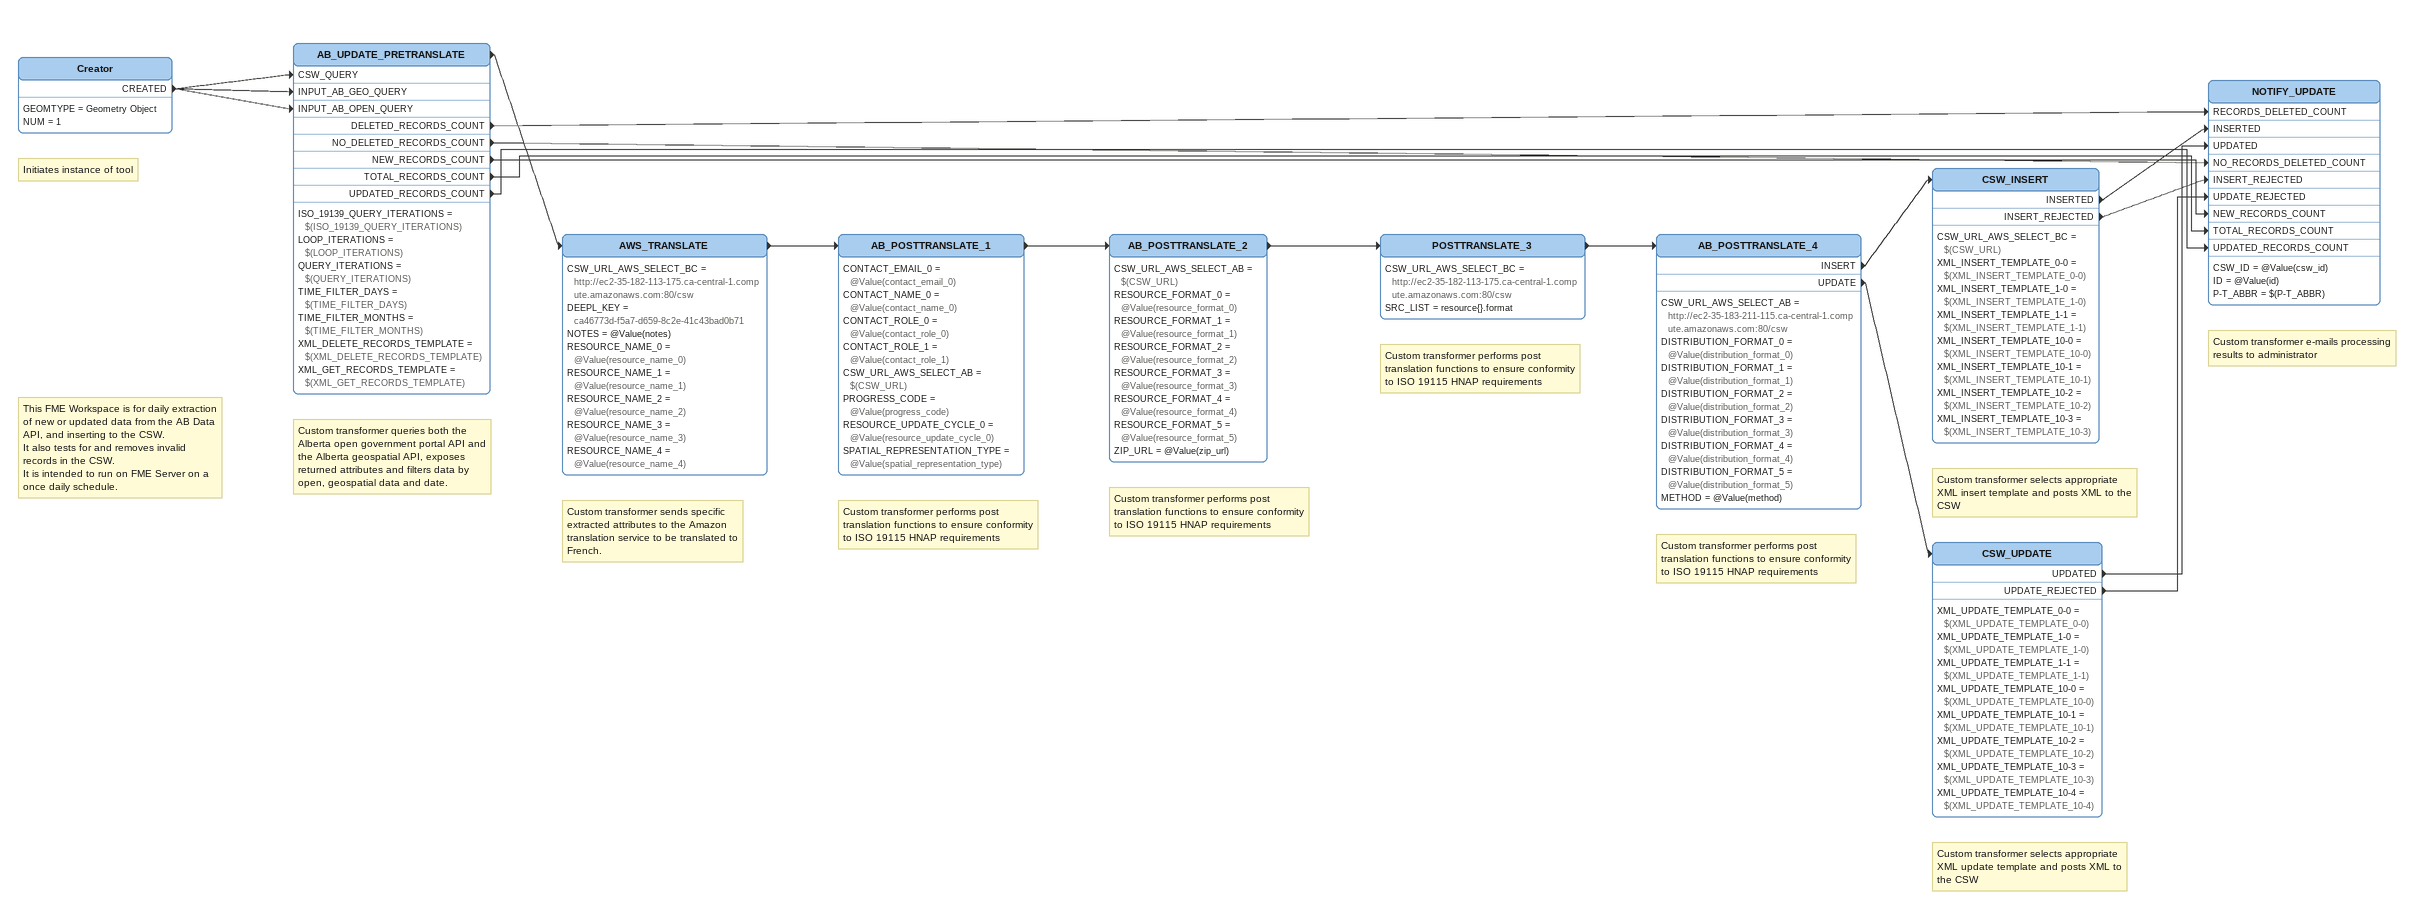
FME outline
Note: Initiates instance of tool
Note: This FME Workspace is for daily extraction of new or updated data from the AB Data API, and inserting to the CSW. / It also tests for and removes invalid records in the CSW. / It is intended to run on FME Server on a once daily schedule.
Creator
    GEOMTYPE = Geometry Object
    NUM = 1
    CREATED -> AB_UPDATE_PRETRANSLATE [CSW_QUERY]
    CREATED -> AB_UPDATE_PRETRANSLATE [INPUT_AB_GEO_QUERY]
    CREATED -> AB_UPDATE_PRETRANSLATE [INPUT_AB_OPEN_QUERY]
Note: Custom transformer queries both the Alberta open government portal API and the Alberta geospatial API, exposes returned attributes and filters data by open, geospatial data and date.
AB_UPDATE_PRETRANSLATE
    ISO_19139_QUERY_ITERATIONS = $(ISO_19139_QUERY_ITERATIONS)
    LOOP_ITERATIONS = $(LOOP_ITERATIONS)
    QUERY_ITERATIONS = $(QUERY_ITERATIONS)
    TIME_FILTER_DAYS = $(TIME_FILTER_DAYS)
    TIME_FILTER_MONTHS = $(TIME_FILTER_MONTHS)
    XML_DELETE_RECORDS_TEMPLATE = $(XML_DELETE_RECORDS_TEMPLATE)
    XML_GET_RECORDS_TEMPLATE = $(XML_GET_RECORDS_TEMPLATE)
    DELETED_RECORDS_COUNT -> NOTIFY_UPDATE [RECORDS_DELETED_COUNT]
    NO_DELETED_RECORDS_COUNT -> NOTIFY_UPDATE [NO_RECORDS_DELETED_COUNT]
    NEW_RECORDS_COUNT -> NOTIFY_UPDATE [NEW_RECORDS_COUNT]
    -> AWS_TRANSLATE
    TOTAL_RECORDS_COUNT -> NOTIFY_UPDATE [TOTAL_RECORDS_COUNT]
    UPDATED_RECORDS_COUNT -> NOTIFY_UPDATE [UPDATED_RECORDS_COUNT]
Note: Custom transformer sends specific extracted attributes to the Amazon translation service to be translated to French.
AWS_TRANSLATE
    CSW_URL_AWS_SELECT_BC = http://ec2-35-182-113-175.ca-central-1.compute.amazonaws.com:80/csw
    DEEPL_KEY = ca46773d-f5a7-d659-8c2e-41c43bad0b71
    NOTES = @Value(notes)
    RESOURCE_NAME_0 = @Value(resource_name_0)
    RESOURCE_NAME_1 = @Value(resource_name_1)
    RESOURCE_NAME_2 = @Value(resource_name_2)
    RESOURCE_NAME_3 = @Value(resource_name_3)
    RESOURCE_NAME_4 = @Value(resource_name_4)
    -> AB_POSTTRANSLATE_1
Note: Custom transformer performs post translation functions to ensure conformity to ISO 19115 HNAP requirements
AB_POSTTRANSLATE_1
    CONTACT_EMAIL_0 = @Value(contact_email_0)
    CONTACT_NAME_0 = @Value(contact_name_0)
    CONTACT_ROLE_0 = @Value(contact_role_0)
    CONTACT_ROLE_1 = @Value(contact_role_1)
    CSW_URL_AWS_SELECT_AB = $(CSW_URL)
    PROGRESS_CODE = @Value(progress_code)
    RESOURCE_UPDATE_CYCLE_0 = @Value(resource_update_cycle_0)
    SPATIAL_REPRESENTATION_TYPE = @Value(spatial_representation_type)
    -> AB_POSTTRANSLATE_2
Note: Custom transformer performs post translation functions to ensure conformity to ISO 19115 HNAP requirements
AB_POSTTRANSLATE_2
    CSW_URL_AWS_SELECT_AB = $(CSW_URL)
    RESOURCE_FORMAT_0 = @Value(resource_format_0)
    RESOURCE_FORMAT_1 = @Value(resource_format_1)
    RESOURCE_FORMAT_2 = @Value(resource_format_2)
    RESOURCE_FORMAT_3 = @Value(resource_format_3)
    RESOURCE_FORMAT_4 = @Value(resource_format_4)
    RESOURCE_FORMAT_5 = @Value(resource_format_5)
    ZIP_URL = @Value(zip_url)
    -> POSTTRANSLATE_3
Note: Custom transformer performs post translation functions to ensure conformity to ISO 19115 HNAP requirements
POSTTRANSLATE_3
    CSW_URL_AWS_SELECT_BC = http://ec2-35-182-113-175.ca-central-1.compute.amazonaws.com:80/csw
    SRC_LIST = resource{}.format
    -> AB_POSTTRANSLATE_4
Note: Custom transformer performs post translation functions to ensure conformity to ISO 19115 HNAP requirements
AB_POSTTRANSLATE_4
    CSW_URL_AWS_SELECT_AB = http://ec2-35-183-211-115.ca-central-1.compute.amazonaws.com:80/csw
    DISTRIBUTION_FORMAT_0 = @Value(distribution_format_0)
    DISTRIBUTION_FORMAT_1 = @Value(distribution_format_1)
    DISTRIBUTION_FORMAT_2 = @Value(distribution_format_2)
    DISTRIBUTION_FORMAT_3 = @Value(distribution_format_3)
    DISTRIBUTION_FORMAT_4 = @Value(distribution_format_4)
    DISTRIBUTION_FORMAT_5 = @Value(distribution_format_5)
    METHOD = @Value(method)
    INSERT -> CSW_INSERT
    UPDATE -> CSW_UPDATE
Note: Custom transformer selects appropriate XML insert template and posts XML to the CSW
CSW_INSERT
    CSW_URL_AWS_SELECT_BC = $(CSW_URL)
    XML_INSERT_TEMPLATE_0-0 = $(XML_INSERT_TEMPLATE_0-0)
    XML_INSERT_TEMPLATE_1-0 = $(XML_INSERT_TEMPLATE_1-0)
    XML_INSERT_TEMPLATE_1-1 = $(XML_INSERT_TEMPLATE_1-1)
    XML_INSERT_TEMPLATE_10-0 = $(XML_INSERT_TEMPLATE_10-0)
    XML_INSERT_TEMPLATE_10-1 = $(XML_INSERT_TEMPLATE_10-1)
    XML_INSERT_TEMPLATE_10-2 = $(XML_INSERT_TEMPLATE_10-2)
    XML_INSERT_TEMPLATE_10-3 = $(XML_INSERT_TEMPLATE_10-3)
    INSERTED -> NOTIFY_UPDATE [INSERTED]
    INSERT_REJECTED -> NOTIFY_UPDATE [INSERT_REJECTED]
Note: Custom transformer selects appropriate XML update template and posts XML to the CSW
CSW_UPDATE
    XML_UPDATE_TEMPLATE_0-0 = $(XML_UPDATE_TEMPLATE_0-0)
    XML_UPDATE_TEMPLATE_1-0 = $(XML_UPDATE_TEMPLATE_1-0)
    XML_UPDATE_TEMPLATE_1-1 = $(XML_UPDATE_TEMPLATE_1-1)
    XML_UPDATE_TEMPLATE_10-0 = $(XML_UPDATE_TEMPLATE_10-0)
    XML_UPDATE_TEMPLATE_10-1 = $(XML_UPDATE_TEMPLATE_10-1)
    XML_UPDATE_TEMPLATE_10-2 = $(XML_UPDATE_TEMPLATE_10-2)
    XML_UPDATE_TEMPLATE_10-3 = $(XML_UPDATE_TEMPLATE_10-3)
    XML_UPDATE_TEMPLATE_10-4 = $(XML_UPDATE_TEMPLATE_10-4)
    UPDATED -> NOTIFY_UPDATE [UPDATED]
    UPDATE_REJECTED -> NOTIFY_UPDATE [UPDATE_REJECTED]
Note: Custom transformer e-mails processing results to administrator
NOTIFY_UPDATE
    CSW_ID = @Value(csw_id)
    ID = @Value(id)
    P-T_ABBR = $(P-T_ABBR)
